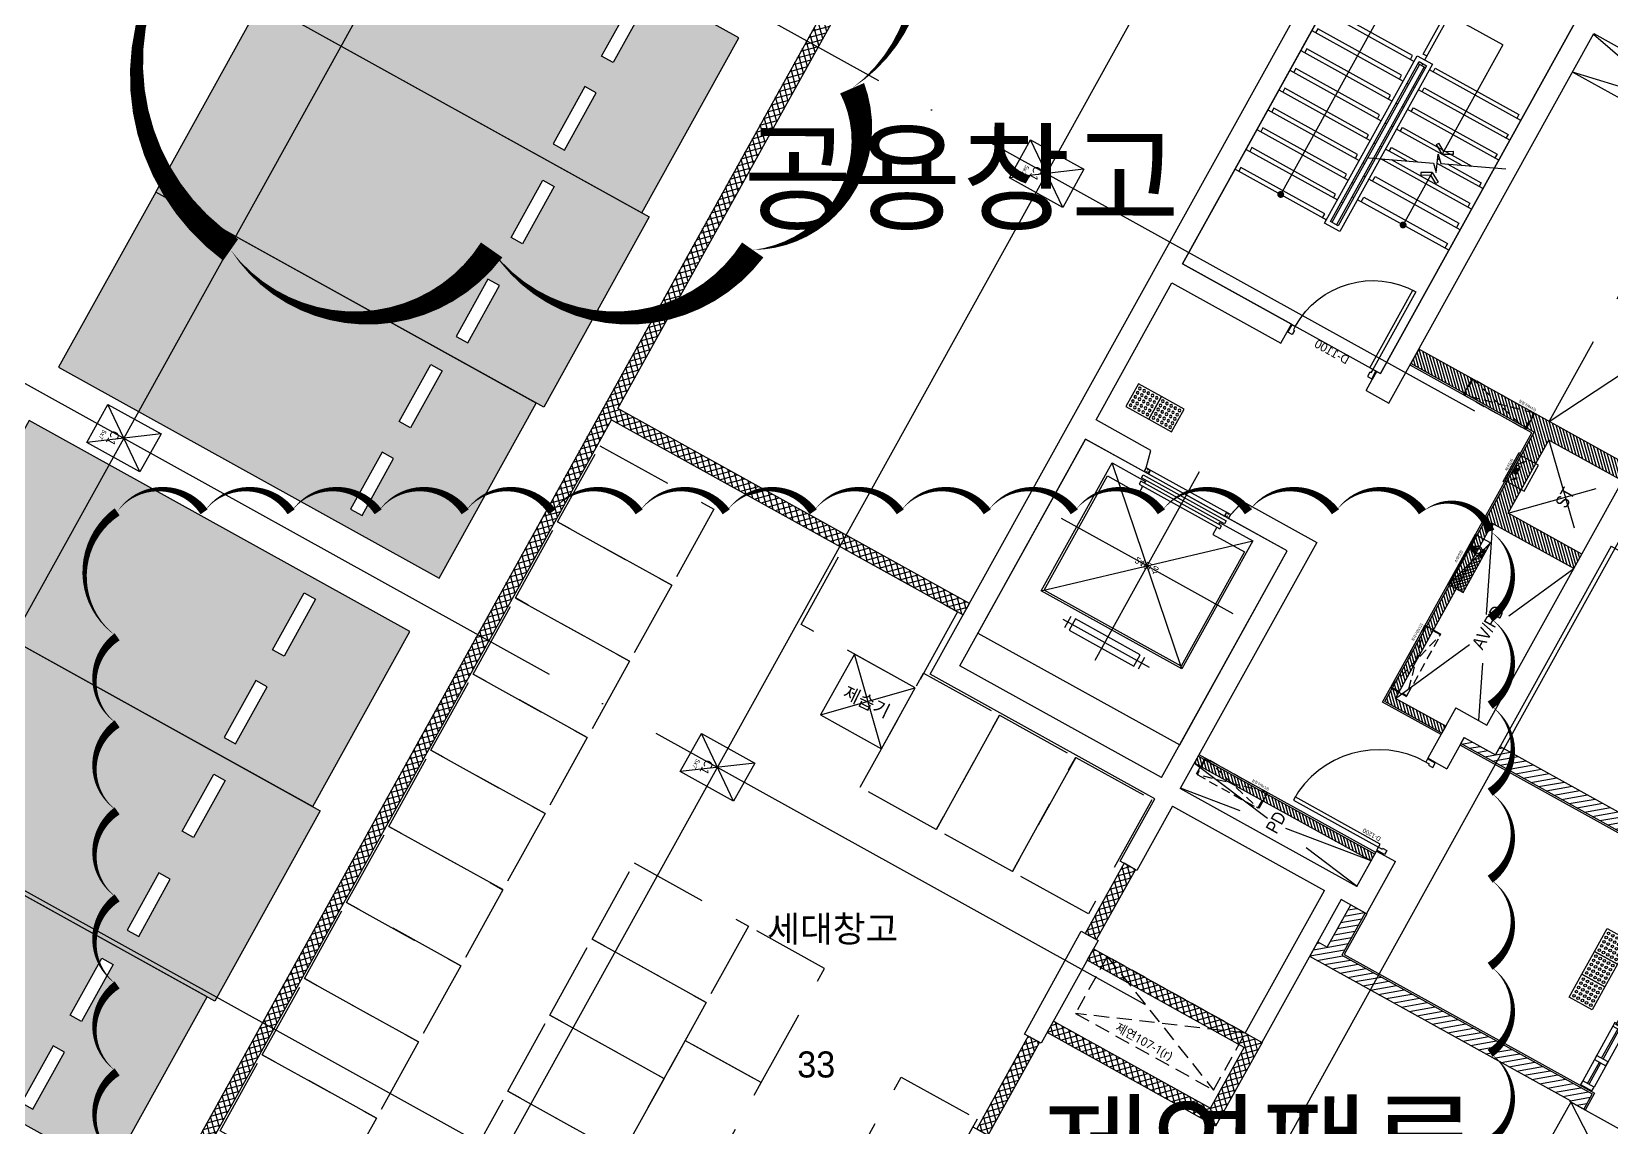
# Model space of a CAD drawing. Header units: millimetres. Extents: x -21000 to 567700, y 435000 to 850800.
# Drawn here: x 337248 to 355402, y 668387 to 680978 of the extents above; entities that cross this region are included whole.
import ezdxf
from ezdxf.enums import TextEntityAlignment as Align
from ezdxf.xclip import XClip

# ---------------------------------------------------------------- set-up
doc = ezdxf.new("R2010")
doc.units = ezdxf.units.MM
doc.header["$LTSCALE"] = 700
doc.header["$XCLIPFRAME"] = 2
for name, pattern in [('AB_Pbase$0$HID', [2.3, 1.5, -0.8]), ('AB_Pbase$0$HIDDEN1', [0.375, 0.25, -0.125]), ('AB_Pbase$0$주차장기둥$0$CEN', [62, 60, -1, 0, -1]), ('HIDDEN', [9.525, 6.35, -3.175])]:
    doc.linetypes.add(name, pattern=pattern)
doc.layers.get('0').update_dxf_attribs({"color": 2})
doc.layers.get('Defpoints').update_dxf_attribs({"color": 171})
for name, color, linetype, plot in [('AB_Pbase$0$@지하주차장제외할면적', 210, 'Continuous', False), ('AB_Pbase$0$AB_Pbase_지붕층_구조도void$0$DEF_TEXT', 221, 'Continuous', False), ('AB_Pbase$0$CON-107-B2F$0$DEFPOINT', 247, 'Continuous', False), ('AB_Pbase$0$Defponts', 161, 'Continuous', False), ('AB_Pbase$0$주차장기둥$0$DEFPOINT', 247, 'Continuous', False)]:
    doc.layers.add(name, color=color, linetype=linetype, plot=plot)
for name, color, linetype in [('AB_Pbase$0$AB_Pbase$0$2.제연덕트..', 15, 'Continuous'), ('AB_Pbase$0$da-open hid', 8, 'AB_Pbase$0$HIDDEN1'), ('AB_Pbase$0$ELE4', 4, 'Continuous'), ('AB_Pbase$0$ELE6', 6, 'Continuous'), ('AB_Pbase$0$ELE8', 8, 'Continuous'), ('AB_Pbase$0$ELE9', 9, 'Continuous'), ('AB_Pbase$0$elev', 6, 'Continuous'), ('AB_Pbase$0$FIN', 6, 'Continuous'), ('AB_Pbase$0$HAT-BR', 5, 'Continuous'), ('AB_Pbase$0$LEAD', 7, 'Continuous'), ('AB_Pbase$0$void', 1, 'AB_Pbase$0$HID'), ('AB_Pbase$0$W3', 6, 'Continuous'), ('AB_Pbase$0$WAL', 3, 'Continuous'), ('AB_Pbase$0$WID', 4, 'Continuous'), ('AB_Pbase$0$WIN', 4, 'Continuous'), ('AB_Pbase$0$WIN1', 1, 'Continuous'), ('AB_Pbase$0$경량벽체 세대창고', 4, 'HIDDEN'), ('AB_Pbase$0$경량벽체 세대창고 모듈', 4, 'HIDDEN'), ('AB_Pbase$0$점자블럭', 5, 'Continuous'), ('AB_Pbase$0$제습기(세대창고)', 6, 'Continuous'), ('AB_Pbase$0$주차-sol', 254, 'Continuous'), ('AB_Pbase$0$주차-일반', 9, 'Continuous'), ('AB_Pbase$0$주차-확장', 7, 'Continuous'), ('AB_Pbase$0$주차장기둥$0$CEN_P', 244, 'AB_Pbase$0$주차장기둥$0$CEN')]:
    doc.layers.add(name, color=color, linetype=linetype)
doc.styles.add('AB_Pbase$0$AB_Pbase$0$CO_106-1$0$돋움', font='', dxfattribs={"width": 0.9})
doc.styles.add('AB_Pbase$0$AB_Pbase_지붕층_구조도void$0$맑은 고딕', font='malgun.ttf')
doc.styles.add('AB_Pbase$0$돋움', font='')
doc.styles.add('AB_Pbase$0$맑은 고딕', font='')
doc.styles.add('AB_Pbase$0$주차장기둥$0$맑은 고딕', font='')
doc.styles.get('AB_Pbase$0$AB_Pbase$0$CO_106-1$0$돋움').set_extended_font_data('Dotum')
doc.styles.get('AB_Pbase$0$돋움').set_extended_font_data('Dotum')
doc.styles.get('AB_Pbase$0$맑은 고딕').set_extended_font_data('Dotum')
doc.styles.get('AB_Pbase$0$주차장기둥$0$맑은 고딕').set_extended_font_data('Dotum')

# ---------------------------------------------------------------- blocks, each defined once
blk = doc.blocks.new('AB_Pbase$0$Door_s_1300', base_point=(595997, -11083))
at = {"layer": 'AB_Pbase$0$Defponts'}
for p, q in [((595987, -11083), (595987, -10983)), ((597207, -11083), (597207, -10983))]:
    blk.add_line(p, q, dxfattribs=at)
at = {"layer": 'AB_Pbase$0$WIN'}
for points in [[(596037, -10983), (596077, -10983), (596077, -9863), (596037, -9863)], [(596052, -11028), (596052, -11083), (595997, -11083), (595997, -10983), (596037, -10983), (596037, -11028)], [(597142, -11028), (597142, -11083), (597197, -11083), (597197, -10983), (597157, -10983), (597157, -11028)]]:
    blk.add_lwpolyline(points, close=True, dxfattribs=at)
at = {"layer": 'AB_Pbase$0$WIN1'}
blk.add_arc((596037, -10983), 1120, 0, 90, dxfattribs=at)
at = {"layer": 'AB_Pbase$0$Defponts', "style": 'AB_Pbase$0$돋움'}
blk.add_text('D-1200', height=50, rotation=90, dxfattribs=at).set_placement((596124, -10844), align=Align.MIDDLE)
blk = doc.blocks.new('AB_Pbase$0$점자블럭')
at = {"layer": 'AB_Pbase$0$점자블럭', "extrusion": (0, 0, -1)}
blk.add_lwpolyline([(0, 0), (300, 0), (300, 300), (0, 300)], close=True, dxfattribs=at)
at = {"layer": 'AB_Pbase$0$점자블럭', "color": 250}
for centre in [(-260, 260), (-260, 205), (-205, 260), (-205, 205), (-150, 260), (-150, 205), (-95, 260), (-95, 205), (-40, 260), (-40, 205), (-260, 150), (-260, 95), (-260, 40), (-205, 150), (-205, 95), (-205, 40), (-150, 150), (-150, 95), (-150, 40), (-95, 150), (-95, 95), (-95, 40), (-40, 150), (-40, 95), (-40, 40)]:
    blk.add_circle(centre, 15, dxfattribs=at)
blk = doc.blocks.new('AB_Pbase$0$자동문 24_1', base_point=(261519, 88963))
at = {"layer": 'AB_Pbase$0$Defponts'}
for p, q in [((259287, 88218), (259287, 88068)), ((262037, 88218), (262037, 88068))]:
    blk.add_line(p, q, dxfattribs=at)
at = {"layer": 'AB_Pbase$0$ELE9'}
for p, q in [((260062, 88218), (259347, 88218)), ((260062, 88068), (259347, 88068)), ((260177, 88133), (261012, 88133)), ((260177, 88093), (261012, 88093)), ((261082, 88183), (261897, 88183)), ((261082, 88143), (261897, 88143))]:
    blk.add_line(p, q, dxfattribs=at)
at = {"layer": 'AB_Pbase$0$WIN'}
for p, q in [((259347, 88153), (259627, 88153)), ((259347, 88133), (259627, 88133)), ((259677, 88153), (260062, 88153)), ((259677, 88133), (260062, 88133)), ((261012, 88119), (260177, 88119)), ((261012, 88107), (260177, 88107)), ((261012, 88106), (261012, 88125)), ((261082, 88151), (261082, 88170)), ((261897, 88169), (261082, 88169)), ((261897, 88157), (261082, 88157)), ((261897, 88151), (261897, 88170))]:
    blk.add_line(p, q, dxfattribs=at)
for points in [[(259347, 88068), (259297, 88068), (259297, 88218), (259347, 88218)], [(259677, 88068), (259627, 88068), (259627, 88218), (259677, 88218)], [(260112, 88138), (260097, 88138), (260097, 88088), (260112, 88088), (260112, 88068), (260062, 88068), (260062, 88218), (260112, 88218)], [(261012, 88093), (261082, 88093), (261082, 88133), (261012, 88133)], [(261897, 88143), (261967, 88143), (261967, 88183), (261897, 88183)], [(261977, 88218), (262027, 88218), (262027, 88068), (261977, 88068)]]:
    blk.add_lwpolyline(points, close=True, dxfattribs=at)
for points in [[(260177, 88093), (260177, 88133), (260107, 88133), (260107, 88093), (260177, 88093)], [(261082, 88143), (261082, 88183), (261012, 88183), (261012, 88143), (261082, 88143)]]:
    blk.add_lwpolyline(points, dxfattribs=at)
at = {"layer": 'AB_Pbase$0$점자블럭', "xscale": -0.9999999999999987, "rotation": 180.0000001676231}
for p in [(259812, 88828), (260112, 88828), (260412, 87768), (260712, 87768), (261012, 87768)]:
    blk.add_blockref('AB_Pbase$0$점자블럭', p, dxfattribs=at)
blk = doc.blocks.new('AB_Pbase$0$CON-107-B2F')
for p, q in [((-250, -2700), (-250, 250)), ((-250, 250), (9881, 250)), ((3230, 0), (5030, 0)), ((5030, 0), (5030, -1430)), ((5280, -1430), (5280, 0)), ((5280, 0), (9880, 0)), ((0, -2650), (0, 0)), ((0, 0), (2980, 0)), ((2980, 0), (2980, -770)), ((3230, -720), (3230, 0)), ((3030, -770), (3230, -720)), ((2980, -770), (3030, -770)), ((5030, -1430), (5280, -1430)), ((2980, -2650), (2980, -1880)), ((2980, -1880), (3030, -1880)), ((3030, -1880), (3230, -1930)), ((3230, -1930), (3230, -2900)), ((-4560, -2700), (-6425, -2700)), ((-4560, -2700), (-4560, -2920)), ((-1070, -2920), (-1070, -2700)), ((-1070, -2700), (-250, -2700)), ((0, -2650), (2980, -2650)), ((5030, -2550), (5030, -2850)), ((5030, -2550), (5280, -2550)), ((5280, -2550), (5280, -2600)), ((9880, -2600), (5280, -2600)), ((3230, -2900), (-5, -2900)), ((-5, -5220), (-5, -2900)), ((5030, -2850), (9885, -2850)), ((9885, -2850), (9885, -5220)), ((-225, -2920), (-1070, -2920)), ((-225, -2920), (-225, -4915)), ((-2100, -5135), (-2100, -4915)), ((-2100, -4915), (-225, -4915)), ((-225, -5135), (-2100, -5135)), ((-225, -5470), (-225, -5135)), ((-5, -5220), (460, -5220)), ((460, -5220), (460, -5470)), ((2340, -5220), (1680, -5220)), ((1680, -5220), (1680, -5470)), ((2340, -5220), (2340, -5630)), ((-225, -5470), (460, -5470)), ((2090, -5470), (1680, -5470)), ((2090, -5470), (2090, -5880)), ((2340, -5630), (7540, -5630)), ((4830, -5880), (2090, -5880)), ((4830, -5880), (4830, -8790))]:
    blk.add_line(p, q)
blk.add_lwpolyline([(-3340, -2700), (-1990, -2700), (-1990, -2920), (-3340, -2920)], close=True)
blk.add_lwpolyline([(-1780, -9770), (-980, -9770), (-980, -8570), (-1780, -8570), (-1780, -9770)])
at = {"layer": 'AB_Pbase$0$CON-107-B2F$0$DEFPOINT', "color": 190}
blk.add_line((-980, -8570), (-1780, -9770), dxfattribs=at)
blk = doc.blocks.new('AB_Pbase$0$CON-107-B1F')
blk.add_blockref('AB_Pbase$0$CON-107-B2F', (0, 0))
blk = doc.blocks.new('AB_Pbase$0$지하1층 동골조')
at = {"rotation": 60.99999813643144}
blk.add_blockref('AB_Pbase$0$CON-107-B1F', (200969, 33725), dxfattribs=at)
blk = doc.blocks.new('AB_Pbase$0$C1CD84166')
at = {"layer": 'AB_Pbase$0$경량벽체 세대창고', "ltscale": 0.2}
blk.add_lwpolyline([(125, 245), (1625, 245), (1625, 1245), (125, 1245)], close=True, dxfattribs=at)
blk = doc.blocks.new('AB_Pbase$0$세대창고')
at = {"layer": 'AB_Pbase$0$경량벽체 세대창고', "ltscale": 0.2}
blk.add_lwpolyline([(-290837, 78445), (-291837, 78445), (-291837, 79945), (-290837, 79945)], close=True, dxfattribs=at)
blk = doc.blocks.new('AB_Pbase$0$제습기(세대창고)')
at = {"layer": 'AB_Pbase$0$제습기(세대창고)', "color": 6, "ltscale": 0.2}
for p, q in [((0, 0), (800, 800)), ((0, 800), (800, 0))]:
    blk.add_line(p, q, dxfattribs=at)
blk.add_lwpolyline([(0, 0), (800, 0), (800, 800), (0, 800)], close=True, dxfattribs=at)
at = {"layer": 'AB_Pbase$0$Defponts', "ltscale": 0.2, "style": 'AB_Pbase$0$돋움'}
blk.add_text('제습기', height=150, rotation=273.209, dxfattribs=at).set_placement((298, 688))
blk = doc.blocks.new('AB_Pbase$0$0228_REV.')
at = {"layer": 'AB_Pbase$0$경량벽체 세대창고 모듈'}
for name, p, rotation in [('AB_Pbase$0$세대창고', (758054, 784916), 60.99999813710336), ('AB_Pbase$0$세대창고', (757569, 784042), 60.99999813710336), ('AB_Pbase$0$세대창고', (339836, 350908), 240.999935321156), ('AB_Pbase$0$세대창고', (757084, 783167), 60.99999813710336), ('AB_Pbase$0$세대창고', (756599, 782292), 60.99999813710336), ('AB_Pbase$0$세대창고', (767340, 355284), 330.9999353211556), ('AB_Pbase$0$세대창고', (768215, 354799), 330.9999353211556), ('AB_Pbase$0$세대창고', (756114, 781418), 60.99999813710336), ('AB_Pbase$0$세대창고', (769089, 354314), 330.9999353211556), ('AB_Pbase$0$세대창고', (755630, 780543), 60.99999813710336), ('AB_Pbase$0$세대창고', (758450, 780123), 60.99999813710336), ('AB_Pbase$0$세대창고', (755145, 779668), 60.99999813710336), ('AB_Pbase$0$C1CD84166', (549141, 561758), 60.99999813643623), ('AB_Pbase$0$세대창고', (757965, 779248), 60.99999813710336), ('AB_Pbase$0$세대창고', (754660, 778794), 60.99999813710336), ('AB_Pbase$0$세대창고', (757481, 778374), 60.99999813710336), ('AB_Pbase$0$C1CD84166', (548414, 560446), 60.99999813643623), ('AB_Pbase$0$세대창고', (754175, 777919), 60.99999813710336), ('AB_Pbase$0$세대창고', (756996, 777499), 60.99999813710336)]:
    blk.add_blockref(name, p, dxfattribs=dict(at, rotation=rotation))
at = {"layer": 'AB_Pbase$0$경량벽체 세대창고 모듈', "xscale": -1, "rotation": 240.9999981364525}
blk.add_blockref('AB_Pbase$0$C1CD84166', (549592, 560747), dxfattribs=at)
at = {"layer": 'AB_Pbase$0$제습기(세대창고)', "color": 6, "rotation": 60.99999825322722}
blk.add_blockref('AB_Pbase$0$제습기(세대창고)', (550370, 565822), dxfattribs=at)
at = {"layer": 'AB_Pbase$0$Defponts', "style": 'AB_Pbase$0$돋움'}
for s, rotation, p in [('세대창고', 0, (549056, 563601)), ('33', 359.9781, (549401, 562044))]:
    blk.add_text(s, height=300, rotation=rotation, dxfattribs=at).set_placement(p)
blk = doc.blocks.new('AB_Pbase$0$주차장기둥$0$cen 2bl 지하')
at = {"layer": 'AB_Pbase$0$주차장기둥$0$CEN_P', "color": 5}
for p, q in [((-9586, 66583), (-9586, 259250)), ((-1786, 66583), (-1786, 259221)), ((6014, 113576), (6014, 259192)), ((-132796, 191583), (3835, 191583)), ((-132796, 183783), (3835, 183783)), ((-12594, 178683), (119274, 178683))]:
    blk.add_line(p, q, dxfattribs=at)
blk = doc.blocks.new('AB_Pbase$0$주차장기둥$0$p기둥 5x7')
blk.add_lwpolyline([(-250, 350), (250, 350), (250, -350), (-250, -350)], close=True)
at = {"layer": 'AB_Pbase$0$주차장기둥$0$DEFPOINT'}
for p, q in [((250, 350), (-250, -350)), ((-250, 350), (250, -350))]:
    blk.add_line(p, q, dxfattribs=at)
at = {"layer": 'AB_Pbase$0$주차장기둥$0$DEFPOINT', "color": 6, "style": 'AB_Pbase$0$주차장기둥$0$맑은 고딕'}
for s, height, p in [('C1', 100, (-24, -160)), ('5x7', 50, (29, -259))]:
    blk.add_text(s, height=height, rotation=0, dxfattribs=at).set_placement(p)
blk = doc.blocks.new('AB_Pbase$0$주차장기둥')
for name, p, rotation in [('AB_Pbase$0$주차장기둥$0$cen 2bl 지하', (36992, -11667), 1.99999810188403), ('AB_Pbase$0$주차장기둥$0$p기둥 5x7', (28521, 179737), 271.9999981018843), ('AB_Pbase$0$주차장기둥$0$p기둥 5x7', (28793, 171942), 271.9999981018843), ('AB_Pbase$0$주차장기둥$0$p기둥 5x7', (20998, 171670), 271.9999981018843)]:
    blk.add_blockref(name, p, dxfattribs=dict(rotation=rotation))
blk = doc.blocks.new('AB_Pbase$0$AB_Pbase_지붕층_구조도void')
for p, q in [((300226, -66701), (301450, -68237)), ((301814, -67581), (299863, -67357))]:
    blk.add_line(p, q)
blk.add_lwpolyline([(301450, -68237), (301814, -67581), (300226, -66701), (299863, -67357)], close=True)
at = {"layer": 'AB_Pbase$0$AB_Pbase_지붕층_구조도void$0$DEF_TEXT', "style": 'AB_Pbase$0$AB_Pbase_지붕층_구조도void$0$맑은 고딕'}
blk.add_text('제연107-1(r)', height=100, rotation=331, dxfattribs=at).set_placement((300311, -67547))
blk = doc.blocks.new('AB_Pbase$0$실명')
at = {"layer": 'AB_Pbase$0$Defponts', "style": 'AB_Pbase$0$돋움'}
blk.add_text('공용창고', height=1000, rotation=359.9315, dxfattribs=at).set_placement((368947, -151535), align=Align.MIDDLE)
blk.add_text('제연팬룸', height=1000, rotation=359.9315, dxfattribs=at).set_placement((369868, -163205))
blk = doc.blocks.new('AB_Pbase$0$AB_Pbase-주차일반')
at = {"layer": 'AB_Pbase$0$주차-sol'}
h = blk.add_hatch(color=254, dxfattribs=at)
h.dxf.hatch_style = 1
h.paths.add_polyline_path([(0, 0), (-2300, 0), (-2300, -5000), (0, -5000)])
h.paths.add_polyline_path([(-200, -3725), (-200, -3875), (-950, -3875), (-950, -3725)], flags=16)
h.paths.add_polyline_path([(-1350, -3725), (-1350, -3875), (-2100, -3875), (-2100, -3725)], flags=16)
at = {"layer": 'AB_Pbase$0$주차-일반', "color": 6}
for points in [[(0, 0), (0, -5000), (-2300, -5000), (-2300, 0)], [(-1350, -3875), (-1350, -3725), (-2100, -3725), (-2100, -3875)], [(-950, -3875), (-950, -3725), (-200, -3725), (-200, -3875)]]:
    blk.add_lwpolyline(points, close=True, dxfattribs=at)
blk = doc.blocks.new('AB_Pbase$0$주차확장')
at = {"layer": 'AB_Pbase$0$주차-sol'}
h = blk.add_hatch(color=252, dxfattribs=at)
h.paths.add_polyline_path([(1525, -3825), (2275, -3825), (2275, -3975), (1525, -3975)], flags=16)
edge = h.paths.add_edge_path()
edge.add_line((0, -5100), (2500, -5100))
edge.add_line((2500, -5100), (2500, 0))
edge.add_line((2500, 0), (0, 0))
edge.add_line((0, 0), (0, -5100))
h.paths.add_polyline_path([(225, -3975), (225, -3825), (975, -3825), (975, -3975)])
at = {"layer": 'AB_Pbase$0$주차-확장'}
blk.add_lwpolyline([(0, 0), (0, -5100), (2500, -5100), (2500, 0)], close=True, dxfattribs=at)
at = {"layer": 'AB_Pbase$0$주차-확장', "ltscale": 600}
for points in [[(975, -3975), (975, -3825), (225, -3825), (225, -3975)], [(1525, -3975), (1525, -3825), (2275, -3825), (2275, -3975)]]:
    blk.add_lwpolyline(points, close=True, dxfattribs=at)
blk = doc.blocks.new('AB_Pbase$0$pppaaa_1_1')
at = {"layer": 'AB_Pbase$0$주차-일반', "xscale": -1, "rotation": 60.99999451384618}
for p in [(339886, 681320), (337559, 677122), (336105, 674498), (333778, 670300)]:
    blk.add_blockref('AB_Pbase$0$AB_Pbase-주차일반', p, dxfattribs=at)
at = {"layer": 'AB_Pbase$0$주차-확장', "xscale": -1, "rotation": 60.99996795485365}
for p in [(339886, 681320), (336105, 674498)]:
    blk.add_blockref('AB_Pbase$0$주차확장', p, dxfattribs=at)
blk = doc.blocks.new('AB_Pbase$0$arrow1')
for p, q in [((0, 0), (0.286, 0.501)), ((0, 0), (0.286, -0.501)), ((0.165, 0), (0.41, 0.429)), ((0.165, 0), (0.41, -0.429)), ((0.286, 0.501), (0.41, 0.43)), ((0.286, -0.501), (0.41, -0.43))]:
    blk.add_line(p, q)
blk = doc.blocks.new('AB_Pbase$0$stair-지하1층_(한단뒤로)')
at = {"layer": 'AB_Pbase$0$ELE4'}
for p, q in [((-3355, 2600), (-3355, 1400)), ((-3095, 2600), (-3095, 1400)), ((-2835, 2600), (-2835, 1400)), ((-2575, 2600), (-2575, 1400)), ((-2315, 2600), (-2315, 1400)), ((-2055, 2600), (-2055, 1400)), ((-1795, 2600), (-1795, 1400)), ((-1535, 2600), (-1535, 1400)), ((-1275, 2600), (-1275, 1400)), ((-1275, 1330), (-3350, 1330)), ((-3095, 1350), (-3095, 1330)), ((-2835, 1350), (-2835, 1330)), ((-2575, 1350), (-2575, 1330)), ((-2315, 1350), (-2315, 1330)), ((-2055, 1350), (-2055, 1330)), ((-1795, 1350), (-1795, 1330)), ((-1535, 1350), (-1535, 1330)), ((-1275, 1250), (-1275, 1350)), ((-1275, 1300), (-1250, 1300)), ((-1200, 1300), (0, 1300)), ((-1275, 1270), (-3350, 1270)), ((-2980, 1250), (-2980, 1270)), ((-2980, 0), (-2980, 1200)), ((-2710, 1250), (-2710, 1270)), ((-2710, 0), (-2710, 1200)), ((-2440, 0), (-2440, 1200)), ((-2315, 1250), (-2315, 1270)), ((-2315, 920), (-2315, 1200)), ((-2055, 1250), (-2055, 1270)), ((-2055, 347), (-2055, 1200)), ((-1795, 1250), (-1795, 1270)), ((-1795, 0), (-1795, 1200)), ((-1535, 1250), (-1535, 1270)), ((-1535, 0), (-1535, 1200)), ((-1275, 0), (-1275, 1200)), ((-2170, 0), (-2170, 600))]:
    blk.add_line(p, q, dxfattribs=at)
at = {"layer": 'AB_Pbase$0$ELE6'}
for points in [[(-3355, 1450), (-3305, 1450), (-3305, 2550), (-3355, 2550)], [(-3095, 1450), (-3045, 1450), (-3045, 2550), (-3095, 2550)], [(-2835, 1450), (-2785, 1450), (-2785, 2550), (-2835, 2550)], [(-2575, 1450), (-2525, 1450), (-2525, 2550), (-2575, 2550)], [(-2315, 1450), (-2265, 1450), (-2265, 2550), (-2315, 2550)], [(-2055, 1450), (-2005, 1450), (-2005, 2550), (-2055, 2550)], [(-1795, 1450), (-1745, 1450), (-1745, 2550), (-1795, 2550)], [(-1535, 1450), (-1485, 1450), (-1485, 2550), (-1535, 2550)], [(-1275, 1450), (-1225, 1450), (-1225, 2550), (-1275, 2550)], [(-1150, 1300), (-1150, 1350), (-50, 1350), (-50, 1300)], [(-2980, 1150), (-2920, 1150), (-2920, 50), (-2980, 50)], [(-2710, 1150), (-2650, 1150), (-2650, 50), (-2710, 50)], [(-2440, 1150), (-2419, 1150)], [(-2315, 1150), (-2265, 1150), (-2265, 809)], [(-2055, 1150), (-2005, 1150), (-2005, 236)], [(-1795, 1150), (-1745, 1150), (-1745, 50), (-1795, 50)], [(-1535, 1150), (-1485, 1150), (-1485, 50), (-1535, 50)], [(-1275, 1150), (-1225, 1150), (-1225, 50), (-1275, 50)], [(-2390, 1085), (-2390, 50), (-2440, 50)], [(-2120, 621), (-2120, 594)], [(-2120, 491), (-2120, 50), (-2170, 50)]]:
    blk.add_lwpolyline(points, dxfattribs=at)
for points in [[(-1200, 1200), (-3400, 1200), (-3400, 1400), (-1200, 1400)], [(-1250, 1250), (-3350, 1250), (-3350, 1350), (-1250, 1350)]]:
    blk.add_lwpolyline(points, close=True, dxfattribs=at)
at = {"layer": 'AB_Pbase$0$LEAD'}
for p, q in [((-3355, 2000), (-615, 2000)), ((-615, 600), (-615, 2000)), ((-2290, 600), (-2980, 600)), ((-615, 600), (-2050, 600))]:
    blk.add_line(p, q, dxfattribs=at)
at = {"layer": 'AB_Pbase$0$LEAD', "const_width": 39.5}
for points in [[(-3355, 1980, -1), (-3355, 2020, -1)], [(-2980, 580, -1), (-2980, 620, -1)]]:
    blk.add_lwpolyline(points, format="xyb", close=True, dxfattribs=at)
at = {"layer": 'AB_Pbase$0$LEAD'}
blk.add_lwpolyline([(-2496, 1320), (-2188, 638), (-2268, 558), (-2072, 642), (-2152, 562), (-1844, -120)], dxfattribs=at)
at = {"layer": 'Defpoints'}
blk.add_lwpolyline([(-4600, 2600), (-4600, 0), (0, 0), (0, 2600)], close=True, dxfattribs=at)
at = {"layer": 'AB_Pbase$0$LEAD', "xscale": 225, "yscale": 225, "zscale": 225, "rotation": 180.0000000066403}
blk.add_blockref('AB_Pbase$0$arrow1', (-2290, 600), dxfattribs=at)
at = {"layer": 'AB_Pbase$0$LEAD', "extrusion": (0, 0, -1), "xscale": 225, "yscale": 225, "zscale": -225, "rotation": 179.9999999933594}
blk.add_blockref('AB_Pbase$0$arrow1', (2050, 600), dxfattribs=at)
blk = doc.blocks.new('AB_Pbase$0$ELEV-24', base_point=(816331, 389936))
at = {"layer": 'AB_Pbase$0$Defponts'}
blk.add_lwpolyline([(817656, 392486), (817656, 389936), (815006, 389936), (815006, 392486)], close=True, dxfattribs=at)
at = {"layer": 'AB_Pbase$0$elev'}
for p, q in [((816331, 391553), (816331, 392794)), ((815801, 392536), (815776, 392536)), ((816831, 392536), (815831, 392536)), ((816861, 392536), (816886, 392536)), ((815406, 390712), (817256, 392394)), ((817256, 390712), (815406, 392394)), ((815801, 392486), (815776, 392486)), ((816831, 392486), (815831, 392486)), ((816331, 392407), (816331, 392447)), ((816331, 392332), (816331, 392372)), ((816861, 392486), (816886, 392486)), ((816331, 391553), (815206, 391553)), ((816331, 391553), (816331, 390312)), ((816331, 391553), (817456, 391553)), ((816881, 390547), (815746, 390547)), ((815846, 390472), (815846, 390622)), ((816816, 390622), (816816, 390472))]:
    blk.add_line(p, q, dxfattribs=at)
for points in [[(815804, 392489), (815828, 392489), (815828, 392533), (815804, 392533), (815804, 392521), (815801, 392521), (815801, 392536), (815831, 392536), (815831, 392486), (815801, 392486), (815801, 392501), (815804, 392501)], [(816858, 392489), (816834, 392489), (816834, 392533), (816858, 392533), (816858, 392521), (816861, 392521), (816861, 392536), (816831, 392536), (816831, 392486), (816861, 392486), (816861, 392501), (816858, 392501)], [(815786, 392407), (816876, 392407), (816876, 392447), (815786, 392447)], [(816866, 392372), (816866, 392332), (815806, 392332), (815806, 392372)], [(815906, 390472), (815906, 390622), (816756, 390622), (816756, 390472)]]:
    blk.add_lwpolyline(points, close=True, dxfattribs=at)
for points in [[(815836, 392382), (815846, 392382), (815846, 392394), (815406, 392394), (815406, 390712), (817256, 390712), (817256, 392394), (816816, 392394), (816816, 392382), (816826, 392382), (816816, 392382)], [(815836, 392322), (815846, 392322), (815846, 392237), (815431, 392237), (815431, 390737), (817231, 390737), (817231, 392237), (816816, 392237), (816816, 392322), (816826, 392322)]]:
    blk.add_lwpolyline(points, dxfattribs=at)
at = {"layer": 'Defpoints'}
for p, q in [((815776, 392536), (815726, 392736)), ((816886, 392536), (816936, 392736)), ((815776, 392486), (815776, 392536)), ((816886, 392536), (816886, 392486))]:
    blk.add_line(p, q, dxfattribs=at)
at = {"layer": 'AB_Pbase$0$Defponts', "style": 'AB_Pbase$0$돋움'}
blk.add_text('24인승', height=75, rotation=180, dxfattribs=at).set_placement((816331, 391553), align=Align.MIDDLE)
blk = doc.blocks.new('AB_Pbase$0$Door_s_1100')
at = {"layer": 'AB_Pbase$0$Defponts'}
for p, q in [((-10, 0), (-10, 100)), ((1110, 0), (1110, 100))]:
    blk.add_line(p, q, dxfattribs=at)
at = {"layer": 'AB_Pbase$0$WIN'}
for points in [[(40, 100), (80, 100), (80, 1120), (40, 1120)], [(55, 55), (55, 0), (0, 0), (0, 100), (40, 100), (40, 55)], [(1045, 55), (1045, 0), (1100, 0), (1100, 100), (1060, 100), (1060, 55)]]:
    blk.add_lwpolyline(points, close=True, dxfattribs=at)
at = {"layer": 'AB_Pbase$0$WIN1'}
blk.add_arc((40, 100), 1020, 0, 90, dxfattribs=at)
at = {"layer": 'AB_Pbase$0$Defponts', "style": 'AB_Pbase$0$돋움'}
blk.add_text('D-1100', height=100, dxfattribs=at).set_placement((550, 50), align=Align.MIDDLE)
blk = doc.blocks.new('AB_Pbase$0$CO_107-B-B1')
at = {"layer": 'AB_Pbase$0$HAT-BR'}
h = blk.add_hatch(dxfattribs=at)
h.set_pattern_fill('ANSI31', color=256, scale=10)
h.set_pattern_definition([(45, (-762835.062, -16688.635), (-22.4506403, 22.4506403), [])])
h.paths.add_polyline_path([(610, 1190), (800, 1190), (800, 1780), (800, 1780), (800, 2780), (610, 2780)])
h.paths.add_polyline_path([(610, 1190), (800, 1190), (800, 0), (610, 0), (610, 970), (-350, 970), (-350, 0), (-540, 0), (-540, 1070), (-2840, 1070), (-2840, 410), (-2930, 410), (-2930, 1160), (610, 1160)])
h.paths.add_polyline_path([(-4520, 2730), (-4610, 2730), (-4610, 410), (-4520, 410)])
at = {"layer": 'AB_Pbase$0$void'}
for p, q in [((-4610, 2730), (-4940, 410)), ((-4610, 410), (-4940, 2730)), ((4440, 410), (4440, 2780)), ((4940, 2780), (4440, 410)), ((4940, 410), (4440, 2780)), ((-2840, 1070), (-540, 0)), ((-540, 1070), (-2600, 112)), ((610, 970), (-350, 0)), ((-350, 970), (610, 0)), ((800, 1070), (2840, 1070)), ((800, 1070), (2600, 126))]:
    blk.add_line(p, q, dxfattribs=at)
at = {"layer": 'AB_Pbase$0$W3'}
for p, q in [((-4500, 410), (-4500, 2730)), ((590, 1180), (590, 2780)), ((-2950, 1180), (590, 1180)), ((-2950, 410), (-2950, 1180))]:
    blk.add_line(p, q, dxfattribs=at)
at = {"layer": 'AB_Pbase$0$WAL'}
for p, q in [((-4610, 410), (-4610, 2730)), ((-4520, 2730), (-4610, 2730)), ((-4520, 410), (-4520, 2730)), ((610, 1160), (610, 2780)), ((800, 2780), (610, 2780)), ((800, 0), (800, 2780)), ((-2930, 410), (-2930, 1160)), ((-2930, 1160), (610, 1160)), ((-2840, 410), (-2840, 1070)), ((-2840, 1070), (-540, 1070)), ((-540, 0), (-540, 1070)), ((-350, 0), (-350, 970)), ((-350, 970), (610, 970)), ((610, 0), (610, 970)), ((-4610, 410), (-4520, 410)), ((-2840, 410), (-2930, 410)), ((-540, 0), (-350, 0))]:
    blk.add_line(p, q, dxfattribs=at)
for name, p, xscale, rotation in [('AB_Pbase$0$ELEV-24', (-4510, 4305), -1, 269.9999984355886), ('AB_Pbase$0$점자블럭', (-1410, 5405), -1.000000000000005, 270), ('AB_Pbase$0$점자블럭', (-1410, 5105), -1.000000000000005, 270)]:
    blk.add_blockref(name, p, dxfattribs=dict(xscale=xscale, rotation=rotation))
at = {"layer": 'AB_Pbase$0$WID', "extrusion": (0, 0, -1), "zscale": -1, "rotation": 90.00000156441128}
blk.add_blockref('AB_Pbase$0$Door_s_1100', (-240, 3090), dxfattribs=at)
at = {"layer": 'AB_Pbase$0$Defponts', "style": 'AB_Pbase$0$돋움', "width": 0.9}
for s, p in [('PD', (-4752, 1581)), ('AV/PD', (-1610, 540)), ('ST', (122, 485))]:
    blk.add_text(s, height=150, rotation=360, dxfattribs=at).set_placement(p, align=Align.MIDDLE)
blk = doc.blocks.new('AB_Pbase$0$A$C70305FF0')
at = {"layer": 'AB_Pbase$0$WIN1', "color": 1, "linetype": 'AB_Pbase$0$HID', "ltscale": 0.1}
for p, q in [((181, 615), (79, 431)), ((880, 227), (181, 615)), ((181, 615), (778, 44)), ((79, 431), (778, 44)), ((880, 227), (79, 431)), ((778, 44), (880, 227))]:
    blk.add_line(p, q, dxfattribs=at)
at = {"layer": 'Defpoints'}
for p, q in [((172, 620), (70, 436)), ((889, 222), (787, 39))]:
    blk.add_line(p, q, dxfattribs=at)
at = {"layer": 'Defpoints', "style": 'AB_Pbase$0$맑은 고딕', "oblique": 0, "width": 0.9}
blk.add_text('점검구(8x12)', height=30, rotation=331, dxfattribs=at).set_placement((809, 313), align=Align.MIDDLE_CENTER)
blk = doc.blocks.new('AB_Pbase$0$AB_Pbase$0$AN65P')
for p, q in [((-72, 43), (-72, -43)), ((-72, 28), (-45, 28)), ((-67, 48), (-50, 48)), ((-45, 43), (-45, -43)), ((45, 39), (45, -39)), ((45, 39), (50, 39)), ((50, 39), (50, -39)), ((51, 39), (51, -39)), ((54, 39), (54, -39)), ((54, 39), (57, 25)), ((57, 25), (57, -25)), ((57, 25), (63, 25)), ((63, 25), (63, -25)), ((69, 22), (69, -22)), ((69, 13), (79, 13)), ((71, 23), (78, 23)), ((79, 22), (79, -22)), ((79, 10), (85, 10)), ((85, 16), (85, -16)), ((85, 16), (90, 16)), ((90, 60), (99, 60)), ((90, 60), (90, -60)), ((100, 41), (100, -41)), ((100, 12), (106, 12)), ((100, 7), (107, 7)), ((106, 12), (106, -12)), ((107, 7), (107, -7)), ((-72, -28), (-45, -28)), ((-67, -48), (-50, -48)), ((45, -39), (50, -39)), ((54, -39), (57, -25)), ((57, -25), (63, -25)), ((69, -13), (79, -13)), ((71, -23), (78, -23)), ((79, -10), (85, -10)), ((85, -16), (90, -16)), ((90, -60), (99, -60)), ((100, -7), (107, -7)), ((100, -12), (106, -12))]:
    blk.add_line(p, q)
for radius in [34, 31.8]:
    blk.add_circle((0, 0), radius)
for centre, radius, start, end in [((-67, 43), 5, 90, 180), ((-50, 43), 5, 0, 90), ((-40, 40), 4.76, 192.3416, 301.4352), ((0, 0), 52.3, 43.6221, 136.3779), ((40, 40), 4.76, 238.5648, 347.6584), ((51, 39), 0.5, 180, 0), ((53, 39), 1.5, 0, 180), ((69, 28), 8.45, 219.9317, 266.7438), ((71, 22), 1.5, 90, 180), ((78, 22), 1.5, 0, 90), ((90, 50), 13.4, 318.1086, 47.7898), ((-67, -43), 5, 180, 270), ((-50, -43), 5, 270, 0), ((-40, -40), 4.76, 58.5648, 167.6584), ((0, 0), 52.3, 223.6221, 316.3779), ((40, -40), 4.76, 12.3416, 121.4352), ((51, -39), 0.5, 0, 180), ((53, -39), 1.5, 180, 0), ((69, -28), 8.45, 93.2562, 140.0683), ((71, -22), 1.5, 180, 270), ((78, -22), 1.5, 270, 0), ((90, -50), 13.4, 312.2102, 41.8914)]:
    blk.add_arc(centre, radius, start, end)
blk = doc.blocks.new('AB_Pbase')
h = blk.add_hatch()
h.set_pattern_fill('ANSI37', color=8, scale=10, angle=241.0016)
h.set_pattern_definition([(286.0015604, (-176723.104, -152927.876), (30.5198205, 8.7523172), []), (16.0015604, (-176723.104, -152927.876), (-8.7523172, 30.5198205), [])])
h.paths.add_polyline_path([(353698, 674533), (354013, 675102), (353532, 674625)])
at = {"layer": 'AB_Pbase$0$ELE8'}
h = blk.add_hatch(dxfattribs=at)
h.set_pattern_fill('NET', color=256, scale=20, angle=15.182184)
h.paths.add_polyline_path([(349356, 670616), (349486, 670544), (349932, 671348), (349802, 671421)])
h.paths.add_polyline_path([(348832, 669363), (348700, 669436), (348109, 668369), (348240, 668296)])
h.paths.add_polyline_path([(347686, 667254), (347613, 667123), (348864, 666430), (348936, 666561)])
h.paths.add_polyline_path([(348917, 669476), (348990, 669607), (350796, 668606), (351184, 669306), (349378, 670307), (349450, 670438), (351388, 669364), (350854, 668402)])
h.paths.add_polyline_path([(352627, 664515), (352758, 664442), (353941, 666576), (353810, 666649)])
h.paths.add_polyline_path([(351569, 665102), (351496, 664971), (352423, 664457), (352496, 664588)])
h.paths.add_polyline_path([(355059, 663167), (355304, 663032), (355231, 662900), (354986, 663036)])
h.paths.add_polyline_path([(355256, 660223), (355125, 660295), (356007, 661887), (356138, 661814)])
h.paths.add_polyline_path([(358051, 673846), (358555, 674755), (358424, 674828), (357920, 673918)])
h.paths.add_polyline_path([(357498, 672849), (357944, 673653), (357813, 673726), (357367, 672921)])
h.paths.add_polyline_path([(356969, 672204), (356824, 671942), (356955, 671869), (357100, 672131)])
h.paths.add_polyline_path([(358799, 675649), (358653, 675387), (358785, 675314), (358930, 675576)])
h.paths.add_polyline_path([(359914, 677661), (359196, 676366), (359328, 676293), (360045, 677588)])
h.paths.add_polyline_path([(358213, 679564), (359130, 681217), (357949, 681871), (357876, 681740), (357968, 681689), (358021, 681785), (358214, 681679), (358160, 681582), (358926, 681158), (358082, 679636)])
h.paths.add_polyline_path([(357159, 682138), (357232, 682269), (357153, 682312), (357080, 682181)])
h.paths.add_polyline_path([(363405, 683649), (363274, 683722), (363419, 683984), (363550, 683911)])
h.paths.add_polyline_path([(363948, 684629), (363817, 684701), (364646, 686197), (364777, 686124)])
edge = h.paths.add_edge_path()
edge.add_line((366713, 689596), (366581, 689669))
edge.add_line((366713, 689596), (365173, 686819))
edge.add_line((365173, 686819), (365042, 686892))
edge.add_line((365042, 686892), (366581, 689669))
edge = h.paths.add_edge_path()
edge.add_line((366979, 690386), (369448, 694841))
edge.add_line((369448, 694841), (369620, 694841))
edge.add_line((369620, 694841), (367110, 690313))
edge = h.paths.add_edge_path()
edge.add_line((367110, 690313), (366979, 690386))
h.paths.add_polyline_path([(347562, 683101), (347431, 683174), (338690, 667404), (341139, 666047), (341163, 666091), (341776, 665752), (341751, 665707), (345442, 663661), (345515, 663792), (338894, 667463), (343912, 676516), (347953, 674276), (348026, 674407), (343985, 676647)])
h.paths.add_polyline_path([(347974, 684153), (348362, 684853), (348493, 684780), (348105, 684081)])
at = {"layer": 'AB_Pbase$0$HAT-BR'}
h = blk.add_hatch(dxfattribs=at)
h.set_pattern_fill('ANSI31', color=256, scale=20, angle=145)
h.paths.add_polyline_path([(353673, 672796), (353712, 672866), (354071, 672668), (354124, 672764), (356477, 671460), (356384, 671293)])
h = blk.add_hatch(dxfattribs=at)
h.set_pattern_fill('ANSI31', color=256, scale=20, angle=145)
h.paths.add_polyline_path([(354926, 668683), (354931, 668692), (351935, 670352), (352028, 670519), (352137, 670458), (352406, 670943), (352572, 670851), (352303, 670366), (355181, 668771), (355084, 668596)])
blk.add_lwpolyline([(354013, 675102), (353838, 675199), (353523, 674630), (353698, 674533), (354013, 675102), (353532, 674625), (353847, 675194)])
at = {"layer": 'AB_Pbase$0$AB_Pbase$0$2.제연덕트..', "color": 9}
for p, q in [((354262, 675911, 0), (354354, 675975, 0)), ((354306, 675887, 0), (354311, 675999, 0))]:
    blk.add_line(p, q, dxfattribs=at)
at = {"layer": 'AB_Pbase$0$AB_Pbase$0$2.제연덕트..', "color": 2}
for p, q in [((354346, 676016, 0), (354430, 676044, 0)), ((354241, 675827, 0), (354325, 675854, 0))]:
    blk.add_line(p, q, dxfattribs=at)
at = {"layer": 'AB_Pbase$0$AB_Pbase$0$2.제연덕트..', "color": 9}
for points in [[(354159, 675808), (354344, 676141), (354357, 676133), (354172, 675801)], [(354262, 675911), (354311, 675999), (354354, 675975), (354306, 675887)]]:
    blk.add_lwpolyline(points, close=True, dxfattribs=at)
at = {"layer": 'AB_Pbase$0$AB_Pbase$0$2.제연덕트..', "color": 2}
blk.add_lwpolyline([(354566, 675995), (354347, 676116), (354182, 675818), (354401, 675697)], close=True, dxfattribs=at)
at = {"layer": 'AB_Pbase$0$AB_Pbase$0$2.제연덕트..', "color": 51, "const_width": 20.2}
blk.add_lwpolyline([(354303, 675934, -1), (354313, 675952, -1)], format="xyb", close=True, dxfattribs=at)
at = {"layer": 'AB_Pbase$0$AB_Pbase$0$2.제연덕트..', "color": 2}
for centre in [(354390, 676029, 0), (354285, 675839, 0)]:
    blk.add_circle(centre, 10, dxfattribs=at)
at = {"layer": 'AB_Pbase$0$FIN'}
blk.add_line((356375, 671276), (353663, 672779), dxfattribs=at)
blk.add_lwpolyline([(352590, 670842), (352330, 670374), (355208, 668779), (355101, 668586), (355084, 668596)], dxfattribs=at)
at = {"layer": 'AB_Pbase$0$WAL'}
for points in [[(347953, 674276), (348026, 674407), (343985, 676647), (347562, 683101), (347431, 683174), (338690, 667404), (341139, 666047), (341163, 666091), (341776, 665752), (341751, 665707), (345442, 663661), (345515, 663792), (338894, 667463), (343912, 676516)], [(353673, 672796), (353712, 672866), (354071, 672668), (354124, 672764), (356477, 671460), (356384, 671293)], [(349356, 670616), (349486, 670544), (349932, 671348), (349802, 671421)], [(354926, 668683), (354931, 668692), (351935, 670352), (352028, 670519), (352137, 670458), (352406, 670943), (352572, 670851), (352303, 670366), (355181, 668771), (355084, 668596)], [(348832, 669363), (348700, 669436), (348109, 668369), (348240, 668296)]]:
    blk.add_lwpolyline(points, close=True, dxfattribs=at)
blk.add_lwpolyline([(348917, 669476), (348990, 669607), (350796, 668606), (351184, 669306), (349378, 670307), (349450, 670438), (351388, 669364), (350854, 668402), (348917, 669476)], dxfattribs=at)
for name, p, rotation in [('AB_Pbase$0$주차장기둥', (231893, 539971), 329.0000000345588), ('AB_Pbase$0$0228_REV.', (-203355, 106916), 359.9999999999992), ('AB_Pbase$0$지하1층 동골조', (146945, 639965), 359.9999999999994), ('AB_Pbase$0$실명', (-21011, 830850), 359.9999999999999), ('AB_Pbase$0$AB_Pbase$0$AN65P', (353868, 675011), 151.0015604310219), ('AB_Pbase$0$Door_s_1300', (352795, 671522), 60.99999813644301)]:
    blk.add_blockref(name, p, dxfattribs=dict(rotation=rotation))
at = {"layer": 'AB_Pbase$0$@지하주차장제외할면적'}
for p, rotation in [((353630, 676369), 359.9999999999999), ((353483, 673268), 90), ((350562, 672010), 359.9999999999999)]:
    blk.add_blockref('AB_Pbase$0$A$C70305FF0', p, dxfattribs=dict(at, rotation=rotation))
at = {"layer": 'AB_Pbase$0$da-open hid', "rotation": 359.9999999999999}
blk.add_blockref('AB_Pbase$0$AB_Pbase_지붕층_구조도void', (49381, 737052), dxfattribs=at)
at = {"layer": 'AB_Pbase$0$ELE4'}
for name, p, rotation in [('AB_Pbase$0$CO_107-B-B1', (355234, 675281), 60.99999970085558), ('AB_Pbase$0$stair-지하1층_(한단뒤로)', (354978, 681071), 60.99999813644301)]:
    blk.add_blockref(name, p, dxfattribs=dict(at, rotation=rotation))
at = {"layer": 'AB_Pbase$0$WAL'}
ref = blk.add_blockref('AB_Pbase$0$pppaaa_1_1', (0, 0), dxfattribs=dict(at, rotation=359.9999999999999))
XClip(ref).set_block_clipping_path([(-396188.9384898804, 0.0133324571), (493845.7278262604, 839949.4046300659)])
at = {"layer": 'AB_Pbase$0$WIN', "xscale": -0.9999999999999953, "rotation": 240.999998136443}
blk.add_blockref('AB_Pbase$0$자동문 24_1', (356908, 670389), dxfattribs=at)
at = {"layer": 'Defpoints', "style": 'AB_Pbase$0$AB_Pbase$0$CO_106-1$0$돋움'}
for s, p in [('제연담파', (354229, 676000)), ('소화전함', (353646, 674948))]:
    blk.add_text(s, height=30, rotation=60.9998, dxfattribs=at).set_placement(p, align=Align.MIDDLE)

msp = doc.modelspace()

# ---------------------------------------------------------------- block references
ref = msp.add_blockref('AB_Pbase', (0, 0))
XClip(ref).set_block_clipping_path([(-0.000000015, 445500.0000000148), (493845.7187941075, 839949.3912975936)])

# ---------------------------------------------------------------- next in the draw order: linework, layer by layer
at = {"layer": 'Defpoints', "elevation": 0}
msp.add_lwpolyline([(339535, 678469, 0, 300, 0.520567), (342535, 678469, 0, 300, 0.520567), (345535, 678469, 0, 300, 0.520567), (346677, 680327, 0, 300, 0.520567), (346677, 683327, 0, 300, 0.520567), (345753, 685403, 0, 300, 0.520567), (342753, 685403, 0, 300, 0.520567), (339753, 685403, 0, 300, 0.520567), (339535, 682621, 0, 300, 0.520567)], format="xyseb", close=True, dxfattribs=at)
at = {"layer": 'Defpoints'}
msp.add_lwpolyline([(338231, 668024, 0, 100, -0.520567), (338231, 669024, 0, 100, -0.520567), (338231, 670024, 0, 100, -0.520567), (338231, 671024, 0, 100, -0.520567), (338231, 672024, 0, 100, -0.520567), (338231, 673024, 0, 100, -0.520567), (338231, 674024, 0, 100, -0.520567), (338231, 675460, 0, 100, -0.520567), (339231, 675460, 0, 100, -0.520567), (340231, 675460, 0, 100, -0.520567), (341231, 675460, 0, 100, -0.520567), (342231, 675460, 0, 100, -0.520567), (343231, 675460, 0, 100, -0.520567), (344231, 675460, 0, 100, -0.520567), (345231, 675460, 0, 100, -0.520567), (346231, 675460, 0, 100, -0.520567), (347231, 675460, 0, 100, -0.520567), (348231, 675460, 0, 100, -0.520567), (349231, 675460, 0, 100, -0.520567), (350231, 675460, 0, 100, -0.520567), (351231, 675460, 0, 100, -0.520567), (352231, 675460, 0, 100, -0.520567), (353231, 675460, 0, 100, -0.520567), (354009, 675238, 0, 100, -0.520567), (354009, 674238, 0, 100, -0.520567), (354009, 673238, 0, 100, -0.520567), (354009, 672238, 0, 100, -0.520567), (354009, 671238, 0, 100, -0.520567), (354009, 670238, 0, 100, -0.520567), (354009, 669238, 0, 100, -0.520567), (354009, 668238, 0, 100, -0.520567)], format="xyseb", dxfattribs=at)

doc.saveas('drawing.dxf')
